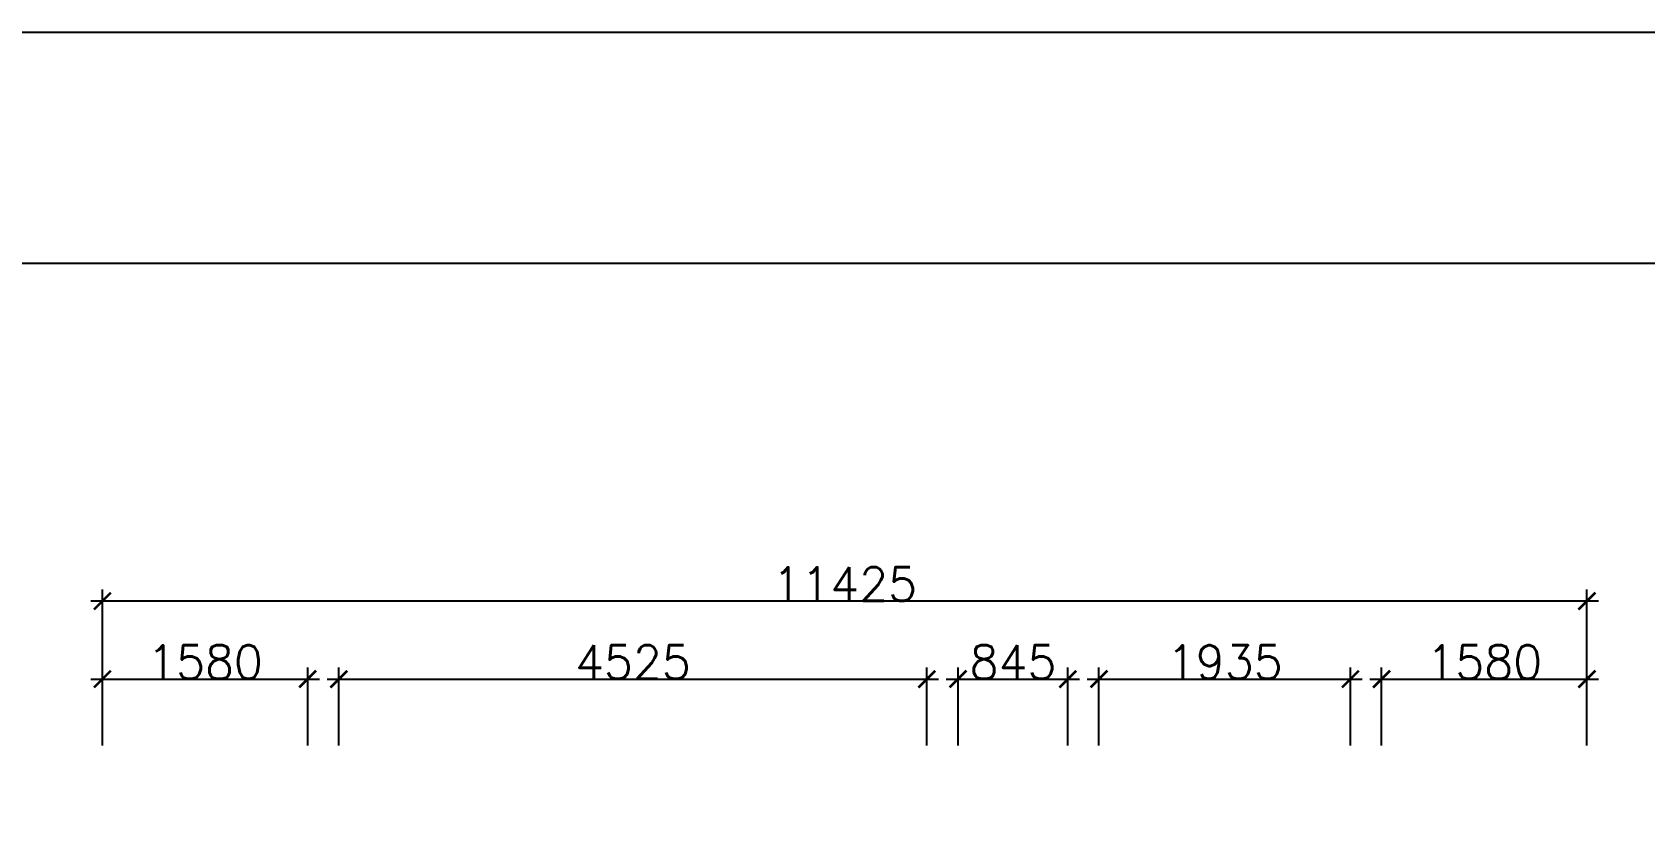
# Model space of a CAD drawing. Header units: millimetres. Extents: x -2231407 to 1513712, y -2704583 to 257.
# Drawn here: x 567480 to 579890, y -1341972 to -1335959 of the extents above; entities that cross this region are included whole.
import ezdxf

# ---------------------------------------------------------------- set-up
doc = ezdxf.new("R2010")
doc.units = ezdxf.units.MM
doc.styles.get("Standard").update_dxf_attribs({"font": 'txt', "bigfont": 'gbcbig.shx'})
doc.dimstyles.new('ISO-25$0', dxfattribs={"dimscale": 0, "dimtxt": 60, "dimasz": 30, "dimexe": 15, "dimexo": 15, "dimtad": 1, "dimdec": 4, "dimlunit": 6, "dimtxsty": 'Standard', "dimblk": 'ARCHTICK', "dimblk1": 'ARCHTICK', "dimblk2": 'ARCHTICK', "dimsah": 1, "dimcen": 3, "dimdle": 3, "dimse2": 1, "dimsd2": 1, "dimadec": 0, "dimazin": 0, "dimtfac": 1, "dimtdec": 4, "dimtmove": 0, "dimatfit": 3, "dimldrblk": 'DOT', "dimfxl": 1, "dimtolj": 1, "dimtzin": 0, "dimarcsym": 0})

# ---------------------------------------------------------------- blocks, each defined once
blk = doc.blocks.new('_ArchTick')
at = {"color": 0, "linetype": 'ByBlock', "const_width": 0.15}
blk.add_lwpolyline([(-0.5, -0.5), (0.5, 0.5)], dxfattribs=at)
blk = doc.blocks.new('*D249')
at = {"color": 250, "lineweight": -2}
for p, q in [((568020, -1341446), (568020, -1340846)), ((569600, -1341446), (569600, -1340846)), ((567930, -1340936), (569690, -1340936))]:
    blk.add_line(p, q, dxfattribs=at)
at = {"layer": 'Defpoints', "color": 0}
for p in [(569600, -1340936), (568020, -1341536), (569600, -1341536)]:
    blk.add_point(p, dxfattribs=at)
at = {"color": 250, "lineweight": -2, "xscale": 130, "yscale": 130, "zscale": 130, "rotation": 180}
blk.add_blockref('_ArchTick', (568020, -1340936), dxfattribs=at)
at = {"color": 250, "lineweight": -2, "xscale": 130, "yscale": 130, "zscale": 130}
blk.add_blockref('_ArchTick', (569600, -1340936), dxfattribs=at)
at = {"color": 0, "insert": (568810, -1340805), "char_height": 260, "attachment_point": 5}
blk.add_mtext('1580', dxfattribs=at)
blk = doc.blocks.new('*D250')
at = {"color": 250, "lineweight": -2}
for p, q in [((569840, -1341446), (569840, -1340846)), ((574365, -1341446), (574365, -1340846)), ((569750, -1340936), (574455, -1340936))]:
    blk.add_line(p, q, dxfattribs=at)
at = {"layer": 'Defpoints', "color": 0}
for p in [(574365, -1340936), (569840, -1341536), (574365, -1341536)]:
    blk.add_point(p, dxfattribs=at)
at = {"color": 250, "lineweight": -2, "xscale": 130, "yscale": 130, "zscale": 130, "rotation": 180}
blk.add_blockref('_ArchTick', (569840, -1340936), dxfattribs=at)
at = {"color": 250, "lineweight": -2, "xscale": 130, "yscale": 130, "zscale": 130}
blk.add_blockref('_ArchTick', (574365, -1340936), dxfattribs=at)
at = {"color": 0, "insert": (572103, -1340805), "char_height": 260, "attachment_point": 5}
blk.add_mtext('4525', dxfattribs=at)
blk = doc.blocks.new('*D251')
at = {"color": 250, "lineweight": -2}
for p, q in [((574605, -1341446), (574605, -1340846)), ((575450, -1341446), (575450, -1340846)), ((574515, -1340936), (575540, -1340936))]:
    blk.add_line(p, q, dxfattribs=at)
at = {"layer": 'Defpoints', "color": 0}
for p in [(575450, -1340936), (574605, -1341536), (575450, -1341536)]:
    blk.add_point(p, dxfattribs=at)
at = {"color": 250, "lineweight": -2, "xscale": 130, "yscale": 130, "zscale": 130, "rotation": 180}
blk.add_blockref('_ArchTick', (574605, -1340936), dxfattribs=at)
at = {"color": 250, "lineweight": -2, "xscale": 130, "yscale": 130, "zscale": 130}
blk.add_blockref('_ArchTick', (575450, -1340936), dxfattribs=at)
at = {"color": 0, "insert": (575028, -1340805), "char_height": 260, "attachment_point": 5}
blk.add_mtext('845', dxfattribs=at)
blk = doc.blocks.new('*D252')
at = {"color": 250, "lineweight": -2}
for p, q in [((575690, -1341446), (575690, -1340846)), ((577625, -1341446), (577625, -1340846)), ((575600, -1340936), (577715, -1340936))]:
    blk.add_line(p, q, dxfattribs=at)
at = {"layer": 'Defpoints', "color": 0}
for p in [(577625, -1340936), (575690, -1341536), (577625, -1341536)]:
    blk.add_point(p, dxfattribs=at)
at = {"color": 250, "lineweight": -2, "xscale": 130, "yscale": 130, "zscale": 130, "rotation": 180}
blk.add_blockref('_ArchTick', (575690, -1340936), dxfattribs=at)
at = {"color": 250, "lineweight": -2, "xscale": 130, "yscale": 130, "zscale": 130}
blk.add_blockref('_ArchTick', (577625, -1340936), dxfattribs=at)
at = {"color": 0, "insert": (576658, -1340805), "char_height": 260, "attachment_point": 5}
blk.add_mtext('1935', dxfattribs=at)
blk = doc.blocks.new('*D253')
at = {"color": 250, "lineweight": -2}
for p, q in [((577865, -1341446), (577865, -1340846)), ((579445, -1341446), (579445, -1340846)), ((577775, -1340936), (579535, -1340936))]:
    blk.add_line(p, q, dxfattribs=at)
at = {"layer": 'Defpoints', "color": 0}
for p in [(579445, -1340936), (577865, -1341536), (579445, -1341536)]:
    blk.add_point(p, dxfattribs=at)
at = {"color": 250, "lineweight": -2, "xscale": 130, "yscale": 130, "zscale": 130, "rotation": 180}
blk.add_blockref('_ArchTick', (577865, -1340936), dxfattribs=at)
at = {"color": 250, "lineweight": -2, "xscale": 130, "yscale": 130, "zscale": 130}
blk.add_blockref('_ArchTick', (579445, -1340936), dxfattribs=at)
at = {"color": 0, "insert": (578655, -1340805), "char_height": 260, "attachment_point": 5}
blk.add_mtext('1580', dxfattribs=at)
blk = doc.blocks.new('*D254')
at = {"color": 250, "lineweight": -2}
for p, q in [((568020, -1340846), (568020, -1340246)), ((579445, -1340846), (579445, -1340246)), ((579535, -1340336), (567930, -1340336))]:
    blk.add_line(p, q, dxfattribs=at)
at = {"layer": 'Defpoints', "color": 0}
for p in [(568020, -1340336), (568020, -1340936), (579445, -1340936)]:
    blk.add_point(p, dxfattribs=at)
at = {"color": 250, "lineweight": -2, "xscale": 130, "yscale": 130, "zscale": 130, "rotation": 180}
blk.add_blockref('_ArchTick', (568020, -1340336), dxfattribs=at)
at = {"color": 250, "lineweight": -2, "xscale": 130, "yscale": 130, "zscale": 130}
blk.add_blockref('_ArchTick', (579445, -1340336), dxfattribs=at)
at = {"color": 0, "insert": (573733, -1340205), "char_height": 260, "attachment_point": 5}
blk.add_mtext('11425', dxfattribs=at)

msp = doc.modelspace()

# ---------------------------------------------------------------- linework, layer by layer
at = {"color": 7, "ltscale": 3}
for points in [[(492680.32561, -1335959.26675), (818565.58796, -1335959.26675), (818565.58796, -1362077.18379), (492680.32561, -1362077.18379)], [(563380.32054, -1337735.94222), (584085.32054, -1337735.94222), (584085.32054, -1359157.94222), (563380.32054, -1359157.94222)]]:
    msp.add_lwpolyline(points, close=True, dxfattribs=at)

# ---------------------------------------------------------------- dimensions: what is measured, and where the dimension line sits
for base, p1, p2, picture, middle in [((568020.32054, -1340335.94222), (579445.32054, -1340935.94222), (568020.32054, -1340935.94222), '*D254', (573732.82054, -1340205.31722)), ((569600.32054, -1340935.94222), (568020.32054, -1341535.94222), (569600.32054, -1341535.94222), '*D249', (568810.32054, -1340805.31722)), ((574365.32054, -1340935.94222), (569840.32054, -1341535.94222), (574365.32054, -1341535.94222), '*D250', (572102.82054, -1340805.31722)), ((575450.32054, -1340935.94222), (574605.32054, -1341535.94222), (575450.32054, -1341535.94222), '*D251', (575027.82054, -1340805.31722)), ((577625.32054, -1340935.94222), (575690.32054, -1341535.94222), (577625.32054, -1341535.94222), '*D252', (576657.82054, -1340805.31722)), ((579445.32054, -1340935.94222), (577865.32054, -1341535.94222), (579445.32054, -1341535.94222), '*D253', (578655.32054, -1340805.31722))]:
    dim = msp.add_linear_dim(base=base, p1=p1, p2=p2, dimstyle='ISO-25$0', override={"dimscale": 1, "dimtxt": 260, "dimasz": 130, "dimexe": 90, "dimexo": 90, "dimdec": 0, "dimlunit": 2, "dimsah": 0, "dimcen": 2.5, "dimdle": 90, "dimse2": 0, "dimsd2": 0, "dimtdec": 0, "dimldrblk": 'ArchTick', "dimtolj": 0, "dimtzin": 8})
    dim.commit()
    dim.dimension.update_dxf_attribs({"geometry": picture, "text_midpoint": middle})

doc.saveas('drawing.dxf')
